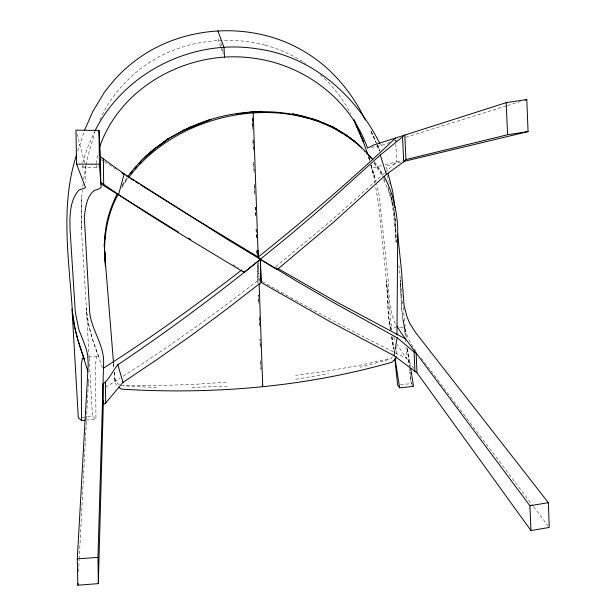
<?xml version="1.0" encoding="UTF-8"?>
<svg xmlns="http://www.w3.org/2000/svg" width="616" height="616" viewBox="0 0 616 616"><rect width="100%" height="100%" fill="white"/><g stroke="black" fill="none" stroke-linecap="round" stroke-linejoin="round"><path stroke-width="0.46" stroke-dasharray="3.08 2.31" d="M396.843 354.1L396.897 346.438M102.402 367.698C96.489 349.518 88.55 331.832 86.71 312.528L81.343 228.382L81.605 198.144L82.428 190.521M81.605 198.144L81.343 228.382M78.54 571.756L79.156 560.229M79.21 559.266L88.55 378.894M96.119 163.594L97.79 153.084M82.844 186.71L83.152 183.845M83.668 179.079L86.032 165.873M89.135 357.511L86.294 308.038C87.988 324.855 92.315 341.433 98.991 356.964L96.966 356.04L95.565 363.494L95.942 419.072L86.001 420.089M86.209 164.934L88.003 155.509L95.026 131.978M399.622 327.535L404.25 327.273L405.39 335.45M82.567 163.024L87.557 147.601L94.425 132.094M77.755 151.12L84.238 131.246M99.861 119.997C107.438 102.579 119.258 87.357 133.364 74.721A137.122 135.612 67.6 0 1 172.126 50.704C201.586 39.047 234.704 37.122 265.334 45.199M121.729 188.049L124.732 182.675L128.274 178.124M122.261 185.162L126.904 177.939M122.23 186.178L127.735 177.624M392.438 356.733L391.091 358.674L388.38 359.682L360.098 367.228M384.361 173.35L329.406 222.214L275.96 266.382M385.054 172.711L396.743 161.8L402.279 160.453M259.09 281.55L258.412 262.67L259.02 279.641C214.984 313.944 169.593 346.515 122.569 376.607M105.321 387.402L120.212 378.085M82.251 165.527L82.452 167.136L85.016 165.612M82.452 167.136L96.974 167.729L99.807 166.143M371.255 147.378L381.643 145.461L390.005 142.219M394.594 140.787L397.351 139.924M405.613 137.345L506.598 105.844M507.522 105.559L520.374 101.548M381.473 165.535L373.204 167.929L372.233 168.876L376.022 181.643M385.069 164.657L396.743 161.8L395.803 143.736M400.677 162.17L386.186 166.05L387.433 171.441M388.203 358.889L359.274 365.434L328.151 370.901L295.665 375.298M295.765 379.264L328.459 373.773M88.658 357.165L96.966 356.04M400.362 384.754L411.234 383.599L412.966 385.685M82.09 417.355L92.469 416.339L95.942 419.072M226.288 382.236L191.622 384.53L156.903 385.577L123.138 385.154M390.629 329.806L390.375 328.066L395.926 327.75M192.015 387.449L227.142 386.155M156.487 387.549L121.629 385.762M259.02 279.641L261.492 281.035M262.316 281.504C309.602 308.57 357.55 334.503 406.552 358.335L405.998 347.239M275.221 266.982L276.861 267.929M232.979 264.641L238.638 267.968M101.347 159.667L103.727 161.207M104.512 161.723L117.972 170.455M119.412 384.977L115.508 381.42M320.251 74.79C332.786 85.67 342.95 99.068 350.75 113.691M363.779 150.912L365.088 152.221M380.188 143.805L381.643 145.461M374.69 161.708L383.306 175.083M421.282 358.15L533.048 505.982M533.625 506.745L548.109 525.895M413.713 368.26L401.855 351.836L397.382 344.413M374.135 162.424L380.619 171.718L383.514 177.662M373.927 163.217L379.957 171.841L381.951 176.176M416.07 351.259C396.719 326.765 403.11 294.117 398.906 265.388M370.778 131.077L376.13 142.211M114.899 378.509L116.347 382.166M383.93 178.517L385.169 181.066M383.545 179.641L388.342 190.044L392.531 205.99M376.9 144.19L370.74 130.554L375.922 142.25M377.285 145.045L379.98 151.012L376.515 143.089M390.375 328.066L390.806 329.098C387.017 313.421 387.926 297.151 386.494 281.189L391.73 330.145M393.655 336.883L395.048 340.271M95.988 165.265L96.974 167.729M395.372 323.608C389.127 310.464 389.004 295.719 388.365 281.481L378.94 193.74L376.769 184.307M377.246 145.799L379.24 151.113M114.168 372.064L115.053 381.882L116.516 385.909M220.644 46.685L218.38 40.463L218.187 36.644M220.967 47.571L223.223 53.792M404.25 327.273L404.712 328.59C400.87 312.612 401.378 296.034 400.184 279.741L402.048 297.266M387.903 186.91L388.927 189.897M389.343 191.584C395.226 207.561 396.281 224.778 395.926 241.657L395.595 220.79L392.746 202.433L389.474 191.691M369.723 160.345L368.399 155.91L369.685 160.522M371.048 164.78L374.759 177.2M387.118 175.252L388.896 181.558M391.16 329.983L388.773 318.164L386.81 285.539L378.663 204.658L375.652 187.033M370.971 165.134L372.257 169.746M368.691 157.111L369.654 160.691M370.863 165.165L373.75 175.899L375.021 183.322M76.923 133.803L84.708 162.84M368.645 156.818L369.615 160.453M371.078 165.904L373.75 175.899M220.867 42.766L222.237 48.233M222.461 49.149L223.377 52.791M389.058 182.467L389.381 184.276M402.91 320.112L405.49 336.167M407.469 348.456L410.372 366.543M389.127 320.99L390.298 328.351M391.614 336.636L393.516 348.625L393.224 346.754M391.676 336.913L393.601 349.172M407.284 348.464L409.417 367.452M409.525 368.406L409.848 371.255M409.948 372.203L411.234 383.599L410.01 372.126M392.446 336.775L393.77 349.08M391.645 196.974L396.588 243.536M402.44 300.947L402.733 303.711M403.126 307.399L406.352 337.707M407.569 349.18L409.301 365.434M395.426 230.584L393.94 209.532M113.459 363.478L113.852 368.252M113.583 363.733L113.968 368.507M114.276 372.326L115.053 381.882M88.535 381.704L88.65 383.499M89.189 358.458L92.469 416.339M395.611 139.932L395.757 142.781M405.582 338.916L405.767 342.611M252.545 128.274L252.167 117.725L252.545 125.418M253.168 139.832L253.33 143.674M255.625 215.531L255.286 205.944L255.648 216.485M256.402 237.584L256.064 227.997L256.425 238.546M256.849 250.05L257.018 254.839L256.826 250.05M258.712 302.787L258.435 295.11L258.72 303.742M259.49 324.84L259.182 316.208L259.49 325.802M260.268 346.893L259.998 339.224L260.268 347.855M261.045 368.945L260.745 360.314L261.045 369.908M252.167 117.725L252.575 129.237M85.208 165.596L85.416 182.59M265.334 45.184A136.975 135.42 69.4 0 1 305.528 63.525M253.322 150.327L252.953 139.778L253.315 150.327M254.1 172.38L253.73 161.831L254.092 172.38M254.878 194.433L254.508 183.884L254.87 194.433M257.996 282.652L257.319 263.471L257.973 282.652"/><path stroke-width="0.92" d="M105.19 238.315C105.028 222.876 110.379 207.862 117.025 194.117M396.981 334.942L397.743 227.658C396.719 209.948 392.708 192.223 384.207 176.569M100.562 159.151L98.991 130.407L75.945 130.176L76.569 164.095L85.47 187.31L84.392 188.234L79.002 189.967C69.777 200.277 69.7 215.577 70.001 228.659L75.291 311.927L78.809 329.468L85.578 346.916L87.534 353.884L88.234 364.148L77.293 558.889L77.816 585.2L98.321 583.629L103.411 400.77M98.321 583.629L97.959 557.38L103.657 361.8C103.65 342.773 89.52 327.412 89.443 308.216L84.315 216.84C85.593 207.8 86.402 196.966 93.932 190.721C96.296 189.536 99.238 189.312 101.124 187.326L99.422 164.218L98.991 130.407M104.943 254.739L105.028 252.052M77.816 585.2L77.916 583.283M104.273 244.668L105.451 266.22L104.273 244.668L105.221 232.786M403.465 161.5L528.051 131.585L526.795 99.546L506.167 102.656L404.789 135.066L380.288 155.047L323.238 206.683L291.622 233.734L244.129 272.449C195.88 243.158 146.939 214.753 100.754 182.267L100.423 156.787L124.17 173.897L226.834 239.077L296.843 281.266L333.757 302.702L397.197 337.822L393.924 355.609L417.017 372.842L530.977 530.561L549.264 527.427L548.34 502.656L415.669 332.663L409.694 323.308L406.96 316.686L404.05 305.605L401.501 270.832L397.651 233.98M396.257 356.572L395.872 358.227L391.953 362.208C304.343 387.241 212.22 394.748 121.452 389.135L118.626 387.287M118.503 194.802L124.17 173.897M76.577 154.731C59.652 206.499 69.362 261.33 72.58 314.368C74.505 334.334 82.621 352.737 87.896 371.848M84.538 130.346L92.662 111.719L104.512 92.053L113.737 80.627A150.011 148.456 73.8 0 1 153.045 49.172C192.816 27.658 241.988 24.832 284.014 41.472A149.919 148.356 74.7 0 1 326.164 67.398C342.542 82.082 355.871 100.177 365.273 120.051M99.376 147.786C120.366 85.216 191.206 48.425 255.109 58.435C305.036 65.373 350.735 100.015 367.475 148.079L373.758 144.983L404.789 135.066L405.967 159.559L403.703 161.854L386.363 174.42L333.749 222.045L277.146 269.585L260.337 259.498L258.22 257.011L193.424 217.871L140.433 184.746M118.141 194.471C108.454 211.927 104.474 232.093 104.543 251.944L113.506 362.77M94.802 131.231C124.032 72.526 192.354 38.523 256.872 48.795C311.781 56.079 355.432 94.987 379.702 143.258M127.936 176.338C168.391 121.799 245.507 99.068 309.871 118.503M393.924 355.609L331.346 322.384L261.122 282.451L260.322 259.498C214.345 296.604 166.874 331.855 117.825 364.795C112.559 370.824 109.579 379.225 103.018 383.937L103.311 404.581L105.713 403.033L123 382.367L156.272 360.037L191.176 335.543L225.51 310.056L261.107 282.451L260.337 259.498L258.22 257.011L257.927 250.289M128.867 177.369C183.168 104.204 311.311 85.786 372.849 159.544M130.238 173.743L132.14 171.618M134.681 168.784L136.583 166.659M139.124 163.825L141.025 161.7M395.51 138.03C351.613 179.78 305.505 219.157 258.22 257.011L253.215 112.944L251.967 111.973L240.101 113.698M140.802 160.992L155.74 147.709M152.198 151.351L145.468 156.741L152.137 151.474M153.7 150.15L155.194 148.949M156.687 147.748L162.67 142.951M161.03 144.452L168.438 138.6L191.091 126.757M145.076 156.757L153.369 150.312M159.398 145.63L168.438 138.6L163.417 142.35M241.865 269.862C197.151 304.566 151.182 337.684 103.473 368.16M193.986 126.149L183.275 130.423L210.934 119.389L195.765 125.441M524.963 100.115L526.795 99.546M405.967 159.559L507.584 134.742L528.051 131.585M396.866 326.003L401.339 333.21L529.899 505.759L548.34 502.656M236.452 114.23L238.276 113.968M394.887 359.49L397.643 385.046L399.645 387.818L413.552 386.378L410.672 368.437M74.759 326.642L72.018 309.086L78.317 417.733L81.481 420.551L85.1 420.181M77.293 558.889L97.959 557.38M76.569 164.095L99.422 164.218M251.967 111.973L262.362 112.089M361.869 147.971C343.374 129.26 318.079 118.642 292.508 113.868L307.145 117.841M313.544 119.581L319.034 121.075L311.704 119.019M311.642 118.503L333.125 127.119L341.618 132.763M405.582 338.916L337.545 302.548L277.677 268.399M397.197 337.822L414.052 351.921L416.1 353.037L417.017 372.842M188.388 238.138L190.829 239.601M178.632 232.247L100.878 183.876M125.918 175.583L128.336 177.108M130.754 178.64L133.98 180.673M135.597 181.689L138.823 183.73M121.93 173.027L123.508 174.051M338.631 130.761L333.125 127.119L338.507 130.769M340.209 131.801L341.78 132.84M344.929 134.919L346.508 135.959M350.442 138.561L355.163 141.688M340.047 131.816L341.587 132.864M345.176 134.311L359.22 145.222M366.505 152.783L371.433 158.551M242.997 271.155L244.129 272.449M354.146 120.328L360.121 133.456M363.132 141.002L353.684 119.419L363.163 141.549M217.895 30.915L224.031 47.532L224.517 57.35M361.623 136.96L367.205 152.714M388.003 173.219L392.631 191.237L394.887 207.53M380.288 155.047L386.363 174.42M123 382.367L117.825 364.795M262.285 385.177L262.755 386.663L259.136 283.46M74.959 327.52L77.785 339.84L84.292 359.213L83.121 357.911L82.382 358.204L81.335 364.734L81.481 420.551M395.072 358.597L399.645 387.818M414.052 351.921L414.976 371.787M403.703 161.854L402.564 137.376M506.167 102.656L507.584 134.742M529.899 505.759L530.977 530.561M103.342 158.805L103.688 184.261M105.428 382.328L105.713 403.033"/></g></svg>
